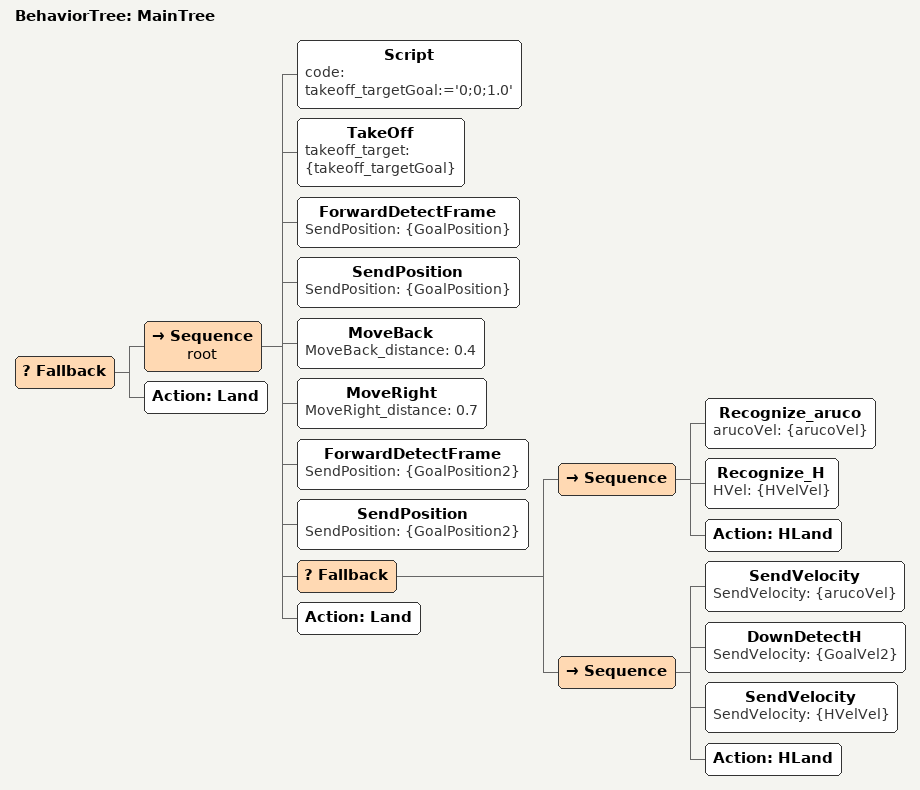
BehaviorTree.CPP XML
<root BTCPP_format="4" >
	<BehaviorTree ID="MainTree">
		<Fallback>
			<Sequence name="root">
				<Script    code=" takeoff_targetGoal:='0;0;1.0' " />
				<TakeOff   takeoff_target="{takeoff_targetGoal}" />
				<ForwardDetectFrame   SendPosition="{GoalPosition}" />
				<SendPosition   SendPosition="{GoalPosition}" />
				<MoveBack MoveBack_distance="0.4"/>
				<MoveRight MoveRight_distance="0.7"/>
				<ForwardDetectFrame    SendPosition="{GoalPosition2}" />
				<SendPosition   SendPosition="{GoalPosition2}" />
				<Fallback>
					<Sequence>
						<Recognize_aruco    arucoVel="{arucoVel}" />
						<Recognize_H   HVel="{HVelVel}" />
						<Action ID="HLand"/>
					</Sequence>
					<Sequence>
						<SendVelocity   SendVelocity="{arucoVel}" />
						<DownDetectH    SendVelocity="{GoalVel2}" />
						<SendVelocity   SendVelocity="{HVelVel}" />
						<Action ID="HLand"/>
					</Sequence>
				</Fallback>
				<Action ID="Land"/>
			</Sequence>
			<Action ID="Land"/>
		</Fallback>
	</BehaviorTree>
</root>
